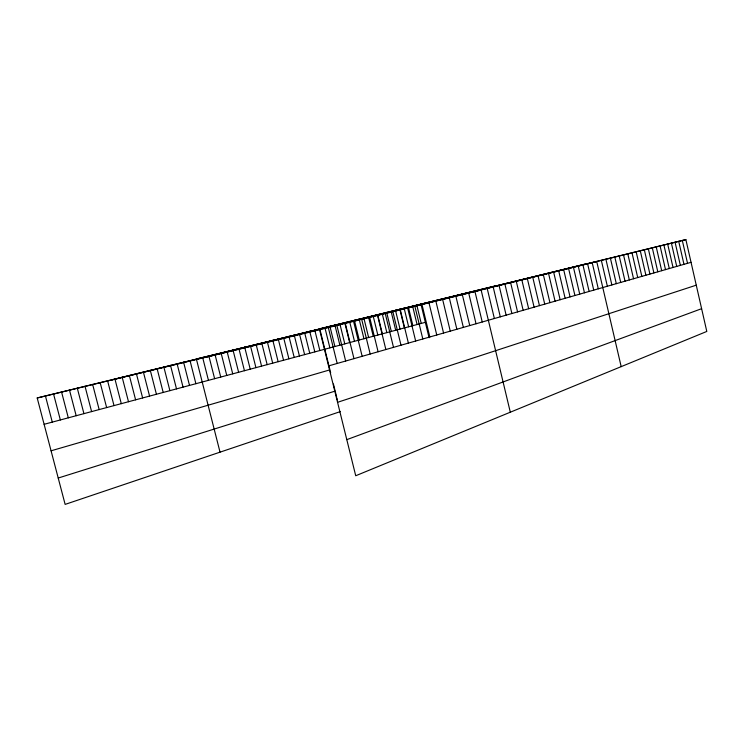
<?xml version="1.0" encoding="UTF-8"?>
<svg xmlns="http://www.w3.org/2000/svg" width="744" height="744" viewBox="0 0 744 744"><rect width="100%" height="100%" fill="white"/><g stroke="black" fill="none" stroke-linecap="round" stroke-linejoin="round"><path stroke-width="1.12" d="M346.797 439.648L701.611 308.686M340.259 411.618L65.137 504.395L37.2 397.975L685.875 239.605L706.8 331.443L355.725 475.751L319.604 329.741L37.2 397.975M337.562 402.299L696.254 285.175M58.218 478.039L335.172 391.074L333.424 384.006M51.066 450.808L329.927 369.852L319.753 328.727L596.735 261.544L621.184 366.634M328.56 365.918L691.046 262.316M44.11 424.303L425.345 322.329M319.604 329.741L685.875 239.605M111.879 379.933L496.611 285.557M205.818 357.232L585.854 263.887M61.566 392.004L68.309 417.83M53.549 393.967L60.348 419.96M45.431 395.957L52.285 422.118M100.142 382.546L106.634 407.582M92.628 384.388L99.157 409.581M85.011 386.257L91.596 411.599M77.292 388.145L83.933 413.655M69.48 390.061L76.176 415.729M129.317 375.394L135.603 399.835M122.156 377.152L128.498 401.732M114.911 378.928L121.3 403.657M107.573 380.723L114.009 405.61M163.829 366.941L169.892 390.656M157.086 368.587L163.196 392.451M150.269 370.261L156.426 394.264M143.369 371.954L149.572 396.096M136.385 373.665L142.625 397.947M220.029 452.166L196.36 358.971L481.126 289.993L510.31 412.213M189.999 360.524L195.895 383.699M183.573 362.105L189.506 385.411M177.072 363.695L183.043 387.14M170.488 365.304L176.505 388.889M227.069 351.438L232.723 373.851M221.061 352.916L226.753 375.45M214.988 354.404L220.726 377.059M208.85 355.902L214.625 378.696M202.638 357.427L208.45 380.342M261.73 342.947L267.161 364.644M256.103 344.323L261.572 366.132M250.43 345.718L255.927 367.648M244.683 347.123L250.226 369.173M238.88 348.545L244.451 370.717M233.002 349.987L238.619 372.27M294.206 334.986L299.432 356.004M288.932 336.279L294.196 357.408M283.613 337.581L288.904 358.822M278.228 338.901L283.557 360.254M272.788 340.241L278.144 361.705M267.282 341.58L272.685 363.165M329.899 326.235L334.912 346.518M328.327 327.593L337.181 363.453M324.858 327.472L329.89 347.857M330.178 370.865L330.671 372.884M335.414 392.051L336.623 396.943M336.865 397.928L337.348 399.881M314.749 329.955L319.846 350.545M309.69 331.192L314.824 351.893M304.584 332.447L309.746 353.251M299.423 333.712L304.612 354.618M363.825 317.921L368.624 337.497M361.705 319.381L370.196 354.023M359.129 319.074L363.956 338.752M354.386 320.236L359.24 340.008M353.577 321.38L362.161 356.32M349.587 321.417L354.469 341.282M345.309 323.417L353.977 358.654M344.742 322.598L349.652 342.575M339.85 323.798L344.788 343.877M336.893 325.481L345.653 361.035M334.902 325.016L339.878 345.188M395.455 310.174L400.058 329.09M392.851 311.717L401.007 345.216M391.065 311.243L395.696 330.262M386.638 312.331L391.298 331.433M385.262 313.587L393.502 347.355M382.165 313.429L386.852 332.624M377.654 314.535L382.36 333.824M377.543 315.484L385.866 349.541M373.088 315.651L377.831 335.042M369.694 317.418L378.101 351.763M368.485 316.786L373.246 336.26M428.981 302.827L436.756 334.995M421.988 304.547L429.837 336.976M420.89 303.933L429.074 337.767M416.752 304.956L421.225 323.426M414.882 306.296L422.806 338.985M412.576 305.979L417.077 324.542M408.354 307.012L412.883 325.658M407.656 308.072L415.654 341.022M404.094 308.053L408.642 326.793M400.319 309.876L408.391 343.105M399.798 309.104L404.373 327.937M462.322 294.615L469.743 325.565M455.867 296.205L463.354 327.397M449.302 297.823L456.853 329.248M442.634 299.46L450.26 331.136M435.863 301.134L443.564 333.052M493.198 287.026L500.294 316.832M487.208 288.495L494.369 318.525M474.951 291.509L482.242 321.994M468.692 293.052L476.039 323.77M527.347 278.619L534.099 307.179M521.86 279.967L528.659 308.723M516.289 281.334L523.153 310.304M510.644 282.729L517.564 311.903M504.916 284.134L511.891 313.522M499.094 285.566L506.134 315.168M563.682 269.672L570.062 296.893M558.707 270.9L565.133 298.307M553.657 272.146L560.139 299.73M548.542 273.401L555.071 301.181M543.353 274.676L549.937 302.65M538.089 275.978L544.729 304.138M532.76 277.289L539.447 305.644M592.196 262.66L598.297 288.821M587.602 263.785L593.74 290.123M582.943 264.938L589.127 291.443M578.228 266.101L584.459 292.783M573.447 267.273L579.725 294.131M568.593 268.463L574.926 295.507M627.806 253.899L633.544 278.749M623.537 254.95L629.322 279.958M619.213 256.01L625.034 281.186M614.832 257.089L620.701 282.422M610.396 258.177L616.311 283.678M605.904 259.284L611.866 284.943M601.347 260.409L607.355 286.235M660.086 245.948L665.508 269.616M656.227 246.906L661.686 270.704M652.311 247.864L657.808 271.811M648.35 248.84L653.892 272.936M644.341 249.826L649.921 274.071M640.286 250.821L645.904 275.215M636.176 251.835L641.84 276.377M632.019 252.858L637.72 277.558M682.322 240.479L687.53 263.32M678.723 241.363L683.969 264.343M675.087 242.265L680.36 265.366M671.404 243.167L676.715 266.408M667.675 244.088L673.022 267.468M663.899 245.008L669.293 268.538"/></g></svg>
